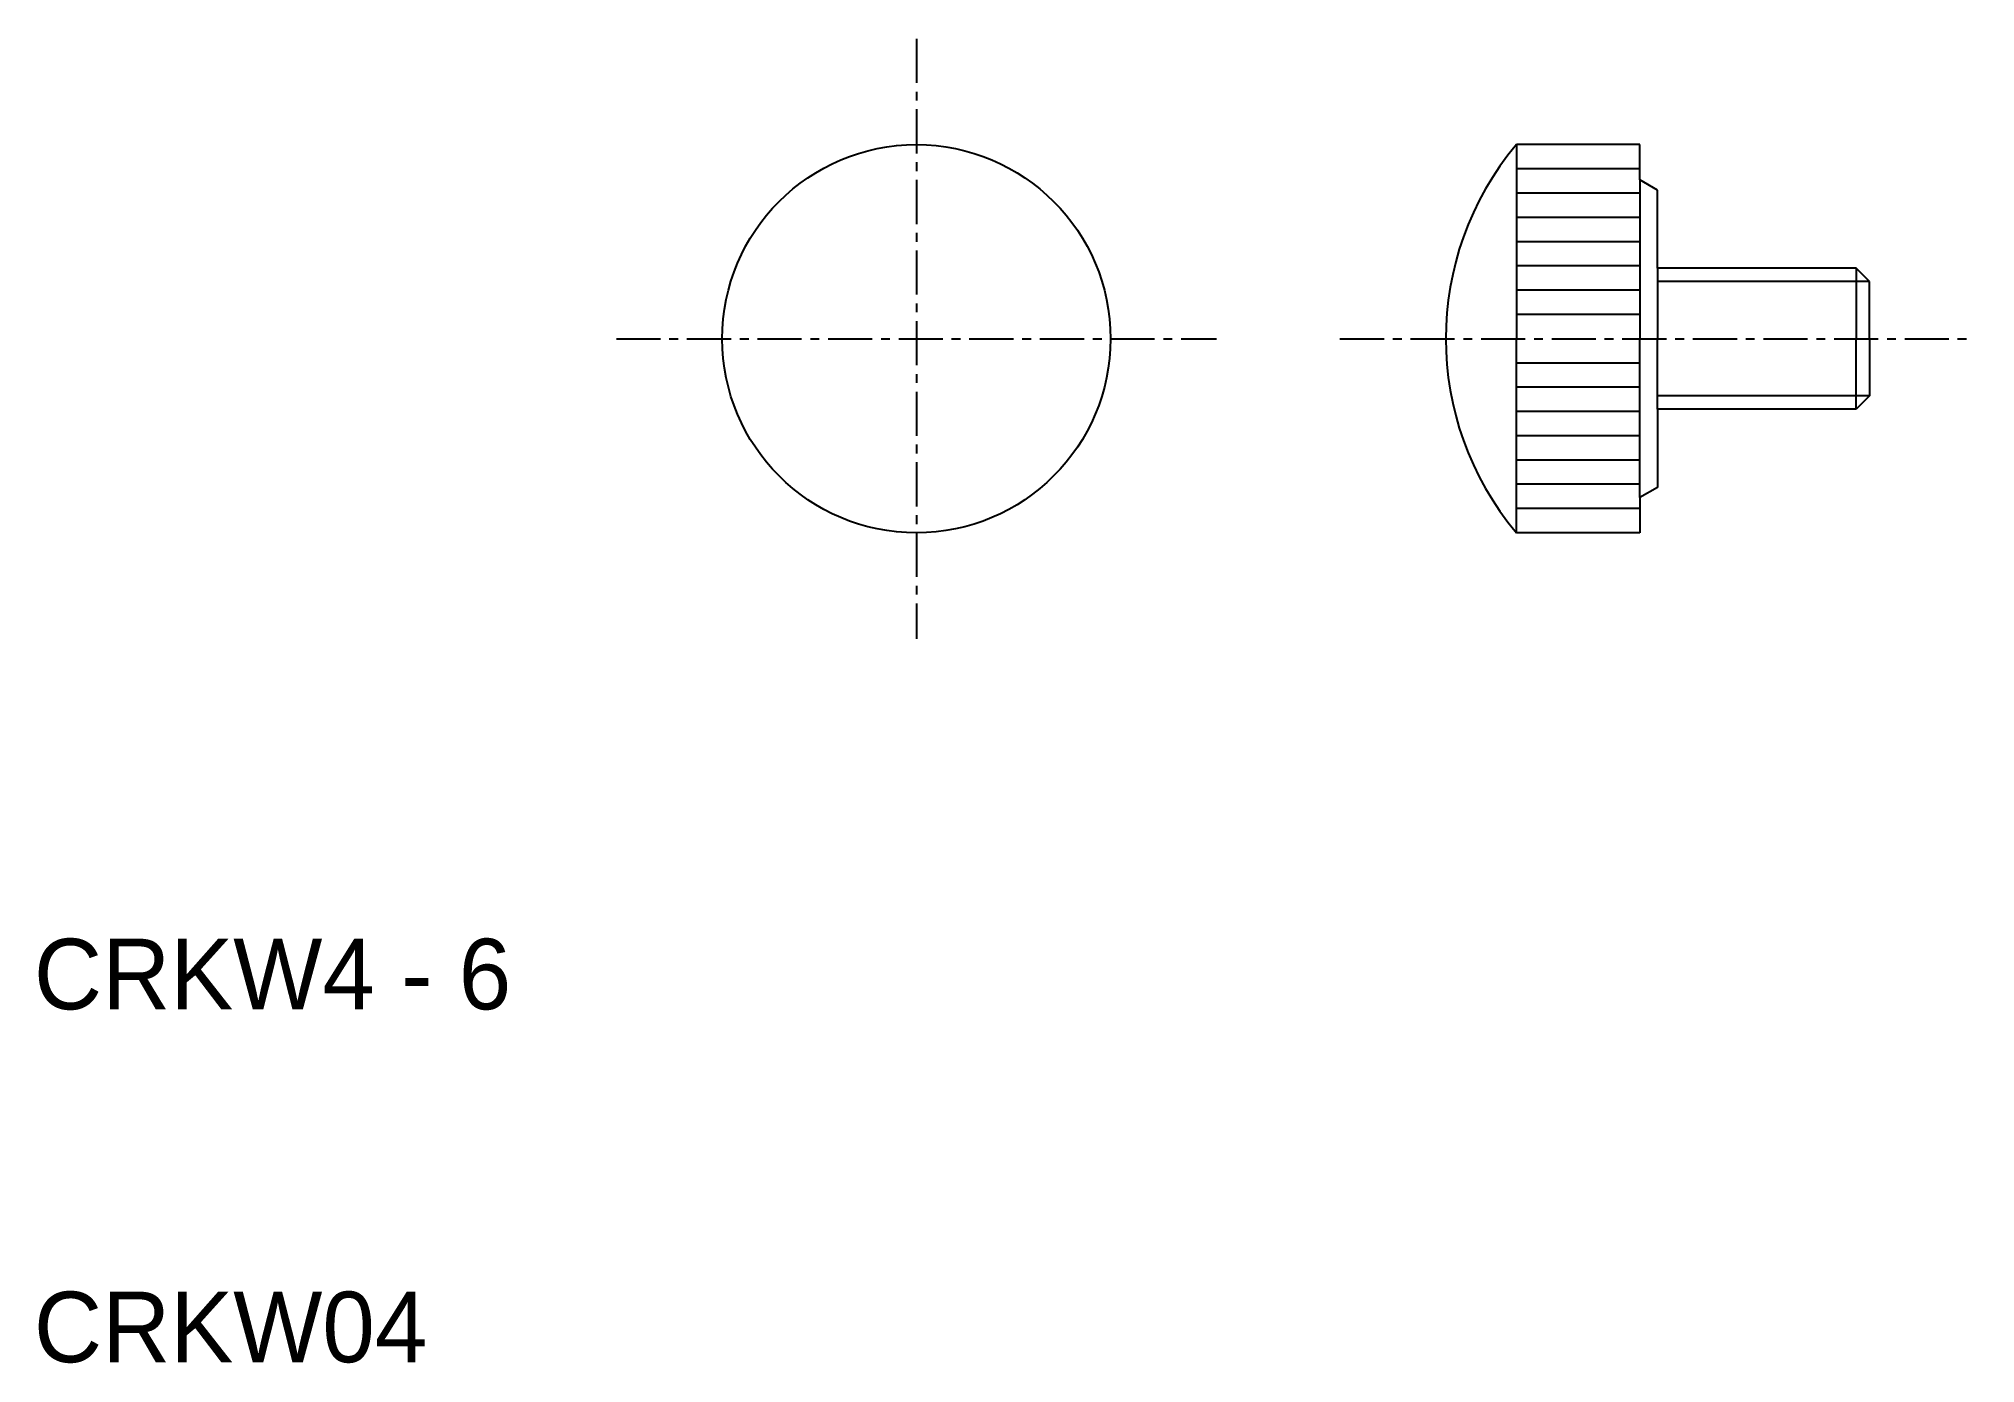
# Model space of a CAD drawing. Extents: x 10.1 to 65, y 10 to 47.5.
import ezdxf

# ---------------------------------------------------------------- set-up
doc = ezdxf.new("R2010")
doc.units = 0
doc.linetypes.add('CENTER', pattern=[2, 1.25, -0.25, 0.25, -0.25])
doc.layers.get('0').update_dxf_attribs({"linetype": 'CONTINUOUS'})
doc.layers.add('CENTER', color=1, linetype='CENTER')

msp = doc.modelspace()

# ---------------------------------------------------------------- linework, layer by layer
at = {"color": 7, "linetype": 'CONTINUOUS'}
for p, q in [((52, 44.5), (52, 39)), ((55.5, 44.5), (52, 44.5)), ((55.5, 43.5), (55.5, 44.5)), ((55.5, 43.812), (52, 43.812)), ((55.5, 43.5), (55.5, 39)), ((56, 43.211), (55.5, 43.5)), ((55.5, 43.125), (52, 43.125)), ((56, 41), (56, 43.211)), ((55.5, 42.438), (52, 42.438)), ((55.5, 41.75), (52, 41.75)), ((55.5, 41.062), (52, 41.062)), ((61.621, 41), (56, 41)), ((56, 41), (56, 39)), ((61.621, 41), (61.621, 39)), ((62, 40.621), (61.621, 41)), ((62, 39), (62, 40.621)), ((55.5, 40.375), (52, 40.375)), ((55.5, 39.688), (52, 39.688)), ((52, 33.5), (52, 39)), ((55.5, 34.5), (55.5, 39)), ((56, 37), (56, 39)), ((61.621, 37), (61.621, 39)), ((62, 39), (62, 37.379)), ((55.5, 38.312), (52, 38.312)), ((55.5, 37.625), (52, 37.625)), ((62, 37.379), (61.621, 37)), ((55.5, 36.938), (52, 36.938)), ((61.621, 37), (56, 37)), ((56, 37), (56, 34.789)), ((55.5, 36.25), (52, 36.25)), ((55.5, 35.562), (52, 35.562)), ((55.5, 34.875), (52, 34.875)), ((56, 34.789), (55.5, 34.5)), ((55.5, 34.187), (52, 34.187)), ((55.5, 34.5), (55.5, 33.5)), ((55.5, 33.5), (52, 33.5))]:
    msp.add_line(p, q, dxfattribs=at)
at = {"color": 3, "linetype": 'CONTINUOUS'}
for p, q in [((62, 40.621), (56, 40.621)), ((62, 37.379), (56, 37.379))]:
    msp.add_line(p, q, dxfattribs=at)
at = {"color": 7, "linetype": 'CONTINUOUS'}
msp.add_circle((35, 39), 5.5, dxfattribs=at)
msp.add_arc((58.562, 39), 8.562, 140.0338, 219.9662, dxfattribs=at)
at = {"layer": 'CENTER', "color": 1, "linetype": 'CENTER'}
for p, q in [((35, 47.5), (35, 30.5)), ((26.5, 39), (43.5, 39)), ((47, 39), (65, 39))]:
    msp.add_line(p, q, dxfattribs=at)

# ---------------------------------------------------------------- texts
at = {"color": 7, "linetype": 'CONTINUOUS'}
for s, p in [('CRKW4 - 6', (10, 20)), ('CRKW04', (10, 10))]:
    msp.add_text(s, height=2, dxfattribs=at).set_placement(p)

doc.saveas('drawing.dxf')
